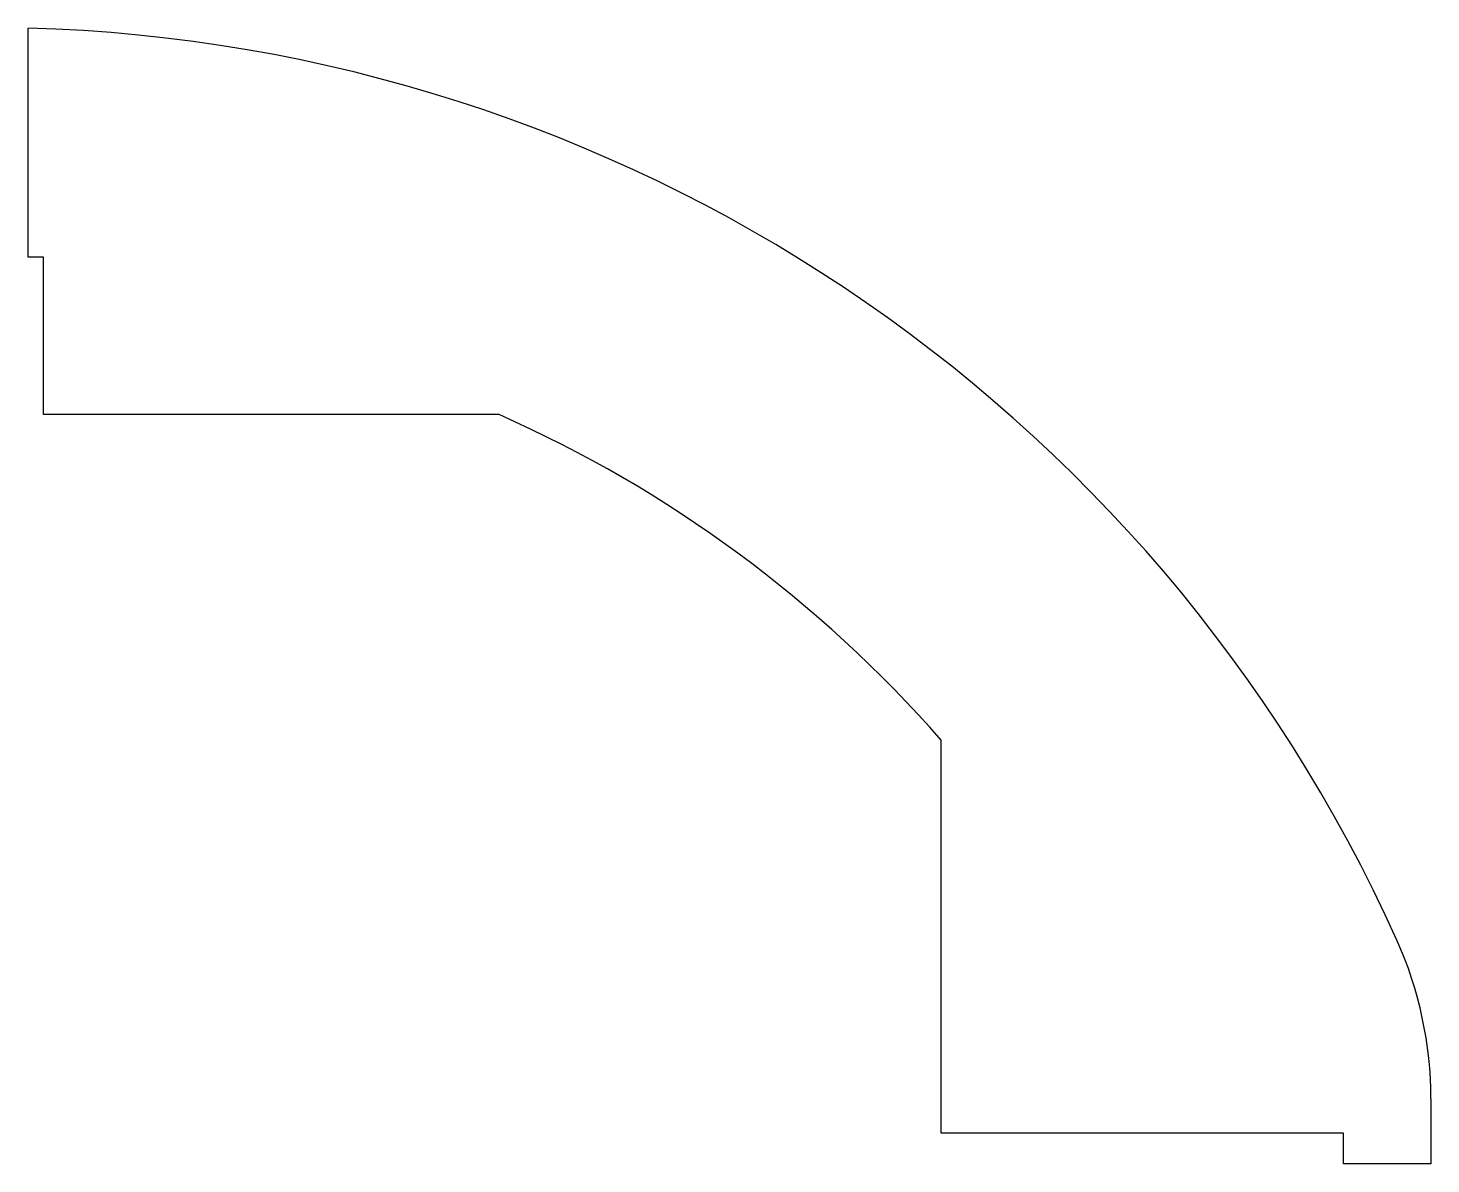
# Model space of a CAD drawing. Header units: millimetres. Extents: x 0 to 45.3, y 0 to 36.7.
import ezdxf

# ---------------------------------------------------------------- set-up
doc = ezdxf.new("R2010")
doc.units = ezdxf.units.MM

msp = doc.modelspace()

# ---------------------------------------------------------------- linework, layer by layer
for p, q in [((0, 29.301), (0, 36.707)), ((0.5, 29.301), (0, 29.301)), ((0.5, 24.214), (0.5, 29.301)), ((15.216, 24.214), (0.5, 24.214)), ((29.5, 1), (29.5, 13.693)), ((45.322, 2.103), (45.322, 0)), ((36.5, 1), (29.5, 1)), ((42.5, 1), (36.5, 1)), ((42.5, 0), (42.5, 1)), ((45.322, 0), (42.5, 0))]:
    msp.add_line(p, q)
for centre, radius, start, end in [((-1.391, -13.291), 50.017, 24.2252, 88.406), ((-1.391, -13.291), 41.017, 41.1379, 66.1165), ((32.822, 2.103), 12.5, 360, 384.2252)]:
    msp.add_arc(centre, radius, start, end)

doc.saveas('drawing.dxf')
